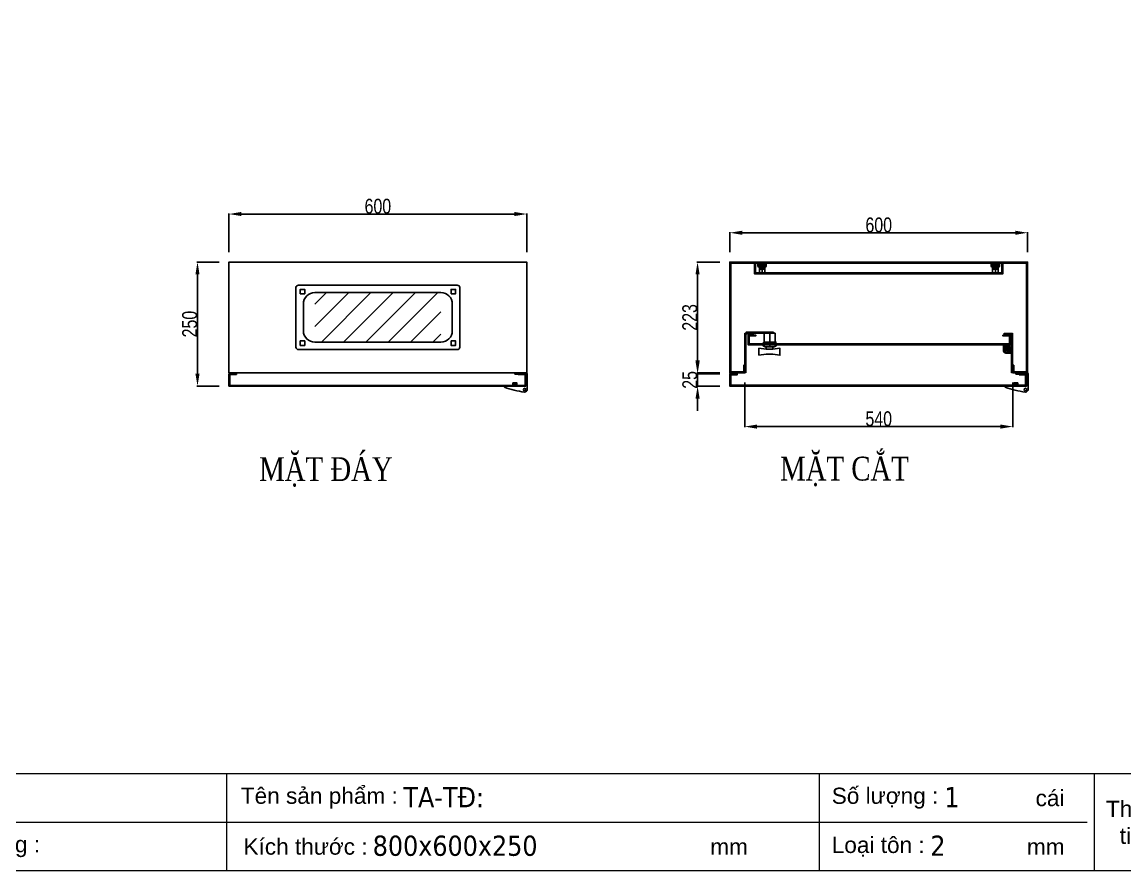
# Model space of a CAD drawing. Header units: inches. Extents: x 21 to 136330, y 8 to 58290.
# Drawn here: x 114452 to 116674, y 18243 to 19954 of the extents above; entities that cross this region are included whole.
import ezdxf
from ezdxf.enums import TextEntityAlignment as Align

# ---------------------------------------------------------------- set-up
doc = ezdxf.new("R2010")
doc.units = ezdxf.units.IN
doc.header["$MEASUREMENT"] = 0
doc.linetypes.add('DASHDOT', pattern=[25.4, 12.7, -6.35, 0, -6.35])
doc.linetypes.add('DASHED', pattern=[19.05, 12.7, -6.35])
doc.layers.add('0 TĂNG CỨNG', color=7, linetype='Continuous', lineweight=15)
doc.layers.add('@.0.DM. KÍCH THƯỚC', color=8, linetype='Continuous', transparency=0.2)
doc.layers.add('@.0.DM. KÍCH THƯỚC @ 1', color=8, linetype='Continuous', transparency=0.2)
for name, color, linetype in [('@.0.DM. NÉT CHÍNH', 7, 'Continuous'), ('@.0.DM. NÉT CHÍNH @ 1', 7, 'Continuous'), ('@.DM. NÉT CẮT', 2, 'Continuous'), ('@.DM. THIẾT BỊ', 7, 'Continuous')]:
    doc.layers.add(name, color=color, linetype=linetype)
doc.layers.add('@.0.DM. NÉT KHUẤT', color=199, linetype='Continuous', lineweight=5, transparency=0.2)
doc.layers.add('@.DM. TÔ VL', color=8, linetype='DASHED', lineweight=5, transparency=0.4)
doc.styles.add('ARIAL', font='arial.ttf')
doc.styles.add('roman', font='roman.shx', dxfattribs={"width": 0.8})
doc.styles.add('Tahoma (Input Text)', font='tahoma.ttf')
doc.styles.add('TEST GHI CHÚ', font='times.ttf', dxfattribs={"width": 0.8, "height": 2.5})
doc.dimstyles.new('Kích thước Duy Mạnh', dxfattribs={"dimtxt": 30, "dimasz": 25, "dimexe": 1.25, "dimexo": 20, "dimtad": 1, "dimdec": 1, "dimtxsty": 'roman', "dimcen": 2.5, "dimclrd": 8, "dimclre": 8, "dimclrt": 2, "dimadec": 0, "dimazin": 0, "dimtfac": 1, "dimtdec": 1, "dimtix": 1, "dimtmove": 0, "dimatfit": 3, "dimfxl": 1, "dimtfillclr": 1, "dimarcsym": 0})

# ---------------------------------------------------------------- blocks, each defined once
blk = doc.blocks.new('KHUNG KT1')
at = {"color": 7}
for p, q in [((7128, -4752), (0, -4752)), ((2294.1, -4752), (2294.1, -5040)), ((4052.8, -4752), (4052.8, -5040)), ((4868.8, -4752), (4868.8, -5040)), ((4848, -4896), (0, -4896))]:
    blk.add_line(p, q, dxfattribs=at)
blk.add_lwpolyline([(0, 0), (7128, 0), (7128, -5040), (0, -5040)], close=True, dxfattribs=at)
at = {"color": 2, "char_height": 48, "style": 'ARIAL'}
for s, insert, width, attachment_point in [('  Tên sản phẩm :', (2299.1, -4824), 2202.321, 4), ('  Số lượng :', (4052.8, -4824), 2202.321, 4), ('cái', (4695, -4824), 2202.321, 4), ('Thông\\Ptin :', (4998.8, -4896), 259.945, 5), ('  Giao hàng :', (1356.7, -4968), 2202.321, 4), ('  Kích thước :', (2307, -4968), 2202.321, 4), ('  Loại tôn :', (4052.8, -4968), 2202.321, 4), ('mm', (3729.5, -4968), 2202.321, 4), ('mm', (4669.3, -4968), 2202.321, 4)]:
    blk.add_mtext(s, dxfattribs=dict(at, insert=insert, width=width, attachment_point=attachment_point))
at = {"color": 1, "style": 'Tahoma (Input Text)', "flags": 8}
for tag, p in [('#01', (328.9, -4851.1)), ('#03', (1514.7, -4846.3)), ('#05', (2819, -4851.1)), ('#07', (4424, -4851.1)), ('#09', (5172.9, -4851.1)), ('#02', (189.8, -4995.1)), ('#04', (1755.3, -4995.1)), ('#06', (2727.8, -4995.1)), ('#08', (4382.7, -4995.1)), ('#10', (5172.9, -4995.1))]:
    blk.add_attdef(tag, p, '', height=60, dxfattribs=at)
blk.add_attdef('#11', text='', height=60, dxfattribs=at).set_placement((6996, -4961.6), align=Align.CENTER)
at = {"layer": '0 TĂNG CỨNG', "color": 1, "style": 'ARIAL'}
blk.add_attdef('#12', (852.8, -4987.6), '', height=60, dxfattribs=at)
blk = doc.blocks.new('HL044-1.3-B')
at = {"layer": '@.DM. THIẾT BỊ'}
h = blk.add_hatch(dxfattribs=at)
h.set_pattern_fill('ANSI31', color=1, scale=0.3, style=0)
h.set_pattern_definition([(45, (-80982.31925, -42991.2648), (-0.673519209, 0.673519209), [])])
h.paths.add_polyline_path([(-15.5, 27), (-15.5, 24), (-9.5, 24), (-9.5, 27)])
at = {"layer": '@.DM. THIẾT BỊ', "color": 1}
for p, q in [((-22, 24), (-22, 27)), ((-22, 27), (1, 27)), ((-1, 24), (-22, 24)), ((-15.5, 24), (-15.5, 27)), ((-9.5, 24), (-9.5, 27)), ((0, 23), (0, 0)), ((3, 25), (3, 0)), ((0, 0), (-43, 0)), ((-43, 0), (-43, -2)), ((-25, 6.5), (-25, 0)), ((-25, 6.5), (-19, 5.9)), ((-25, 5.5), (-19, 4.9)), ((-25, 4.5), (-19, 3.9)), ((-25, 3.5), (-19, 2.9)), ((-25, 2.5), (-19, 1.9)), ((-25, 1.5), (-19, 0.9)), ((-25, 0.5), (-19.7, 0)), ((-19, 6.5), (-19, 0)), ((0, 7.5), (3, 7.5)), ((0, 6), (3, 6)), ((3, -6.5), (3, 0))]:
    blk.add_line(p, q, dxfattribs=at)
blk.add_lwpolyline([(-26, 6.5), (-18, 6.5), (-18, 0), (-26, 0)], close=True, dxfattribs=at)
blk.add_circle((-2.3, -7), 2.55, dxfattribs=at)
for centre, radius, start, end in [((-1, 23), 1, 0, 90), ((1, 25), 2, 0, 90), ((15.4, 147.7), 160.7, 248.6705, 263.5901), ((-2.5, -6.5), 5.5, 270, 0)]:
    blk.add_arc(centre, radius, start, end, dxfattribs=at)
blk = doc.blocks.new('eku10')
at = {"color": 5}
blk.add_line((53937.9, -17418.7), (53931.9, -17418.7), dxfattribs=at)
blk.add_lwpolyline([(53937.9, -17401.7), (53938.6, -17402.7), (53938.6, -17417.7), (53937.9, -17418.7, 0.176471), (53937.9, -17410.2, 0.176471), (53937.9, -17401.7), (53931.9, -17401.7), (53931.1, -17402.7), (53931.1, -17417.7), (53931.9, -17418.7, -0.176471), (53931.9, -17410.2), (53937.9, -17410.2)], format="xyb", dxfattribs=at)
blk.add_arc((53943.5, -17406), 12.4, 159.984, 200.016, dxfattribs=at)
blk = doc.blocks.new('EKU 10')
at = {"layer": '@.DM. THIẾT BỊ', "color": 1}
blk.add_line((-6.5, 8.5), (6.3, 8.5), dxfattribs=at)
at = {"layer": '@.DM. THIẾT BỊ'}
blk.add_blockref('eku10', (-53934.9, 17418.7), dxfattribs=at)
blk = doc.blocks.new('Ecu8')
at = {"layer": '@.DM. THIẾT BỊ', "color": 5}
for p, q in [((-5.5, 8), (5.5, 8)), ((-4.5, 18), (-4.5, 8)), ((-3.5, 18), (-3.5, 8)), ((-2.5, 18), (-2.5, 8)), ((-1.5, 18), (-1.5, 8)), ((-0.5, 18), (-0.5, 8)), ((0.5, 18), (0.5, 8)), ((1.5, 18), (1.5, 8)), ((2.5, 18), (2.5, 8)), ((3.5, 18), (3.5, 8)), ((4.5, 18), (4.5, 8))]:
    blk.add_line(p, q, dxfattribs=at)
at = {"layer": '@.DM. THIẾT BỊ', "color": 1, "linetype": 'DASHDOT'}
blk.add_line((0, -2.5), (0, 21), dxfattribs=at)
at = {"layer": '@.DM. THIẾT BỊ', "color": 5}
for points in [[(-7, 19), (7, 19), (7, 18), (-7, 18)], [(-5.5, 18), (5.5, 18), (5.5, 0), (-5.5, 0)]]:
    blk.add_lwpolyline(points, close=True, dxfattribs=at)
blk = doc.blocks.new('BL012')
at = {"layer": '@.DM. THIẾT BỊ'}
h = blk.add_hatch(dxfattribs=at)
h.set_pattern_fill('ANSI31', color=2, scale=0.5, angle=90, style=0)
h.set_pattern_definition([(135, (23302.7808, 85186.7055), (1.122532015, 1.122532015), [])])
edge = h.paths.add_edge_path()
edge.add_line((-3, 0), (-3, 6))
edge.add_arc((-2, 6), 1, 90, 180, ccw=False)
edge.add_line((-2, 7), (2, 7))
edge.add_arc((2, 6), 1, 0, 90, ccw=False)
edge.add_line((3, 6), (3, 0))
edge.add_line((3, 0), (-3, 0))
at = {"layer": '@.DM. THIẾT BỊ', "color": 8}
for p, q in [((-0.7, 10.5), (0.7, 10.5)), ((0, 11.2), (0, 9.7))]:
    blk.add_line(p, q, dxfattribs=at)
at = {"layer": '@.DM. THIẾT BỊ', "color": 1}
blk.add_lwpolyline([(-6, 10.5), (-6, 0), (6, 0), (6, 10.5)], dxfattribs=at)
at = {"layer": '@.DM. THIẾT BỊ', "color": 2}
blk.add_lwpolyline([(-3, 0), (-3, 6, -0.414214), (-2, 7), (2, 7, -0.414214), (3, 6), (3, 0)], format="xyb", close=True, dxfattribs=at)
at = {"layer": '@.DM. THIẾT BỊ', "color": 1}
blk.add_circle((0, 10.5), 3, dxfattribs=at)
blk.add_circle((0, 10.5), 3, dxfattribs=at)
for start, end in [(0, 180), (300, 240)]:
    blk.add_arc((0, 10.5), 6, start, end, dxfattribs=at)
blk = doc.blocks.new('KT')
at = {"layer": '@.DM. THIẾT BỊ', "color": 8, "ltscale": 10}
for p, q in [((180364.7, 66240.8), (180364.7, 66241.8)), ((180419.1, 66242.3), (180365.2, 66242.3)), ((180401.2, 66240.3), (180365.2, 66240.3)), ((180401.2, 66216.3), (180401.2, 66240.3)), ((180401.2, 66240.3), (180423.2, 66240.3)), ((180412.2, 66216.3), (180412.2, 66240.3)), ((180419.6, 66240.8), (180419.6, 66241.8)), ((180423.2, 66216.3), (180423.2, 66240.3))]:
    blk.add_line(p, q, dxfattribs=at)
at = {"layer": '@.DM. THIẾT BỊ', "color": 55, "ltscale": 10, "true_color": 0x999b37}
for p, q in [((180398.1, 66216.3), (180398.1, 66215.8)), ((180426.4, 66216.3), (180398.1, 66216.3)), ((180403.1, 66212.5), (180421.4, 66212.5)), ((180426.4, 66215.8), (180426.4, 66216.3))]:
    blk.add_line(p, q, dxfattribs=at)
at = {"layer": '@.DM. THIẾT BỊ', "color": 1, "ltscale": 10}
blk.add_line((180412.2, 66213.8), (180412.2, 66218.8), dxfattribs=at)
at = {"layer": '@.DM. THIẾT BỊ', "color": 8, "ltscale": 10}
blk.add_lwpolyline([(180399.8, 66222.2), (180424.7, 66222.2), (180424.7, 66218.3), (180399.8, 66218.3)], close=True, dxfattribs=at)
at = {"layer": '@.DM. THIẾT BỊ', "color": 55, "ltscale": 10, "true_color": 0x999b37}
for points in [[(180405.3, 66207.5), (180390.7, 66209.5), (180390.7, 66195.5)], [(180390.7, 66195.5), (180405.3, 66197.5), (180418.4, 66197.5), (180433, 66195.5), (180433, 66209.5), (180418.4, 66207.5)]]:
    blk.add_lwpolyline(points, dxfattribs=at)
blk.add_lwpolyline([(180405.3, 66212.5), (180405.3, 66207.5), (180418.4, 66207.5), (180418.4, 66212.5)], close=True, dxfattribs=at)
at = {"layer": '@.DM. THIẾT BỊ', "color": 8, "ltscale": 10}
for centre, start, end in [((180365.2, 66241.8), 90, 180), ((180365.2, 66240.8), 180, 270), ((180419.1, 66241.8), 0, 90), ((180419.1, 66240.8), 270, 0)]:
    blk.add_arc(centre, 0.5, start, end, dxfattribs=at)
at = {"layer": '@.DM. THIẾT BỊ', "color": 55, "ltscale": 10, "true_color": 0x999b37}
for centre, start, end in [((180404.4, 66220), 213.4056, 259.8225), ((180420, 66220), 280.1775, 326.5944)]:
    blk.add_arc(centre, 7.6, start, end, dxfattribs=at)
blk = doc.blocks.new('*D1830')
at = {"layer": '@.0.DM. KÍCH THƯỚC', "color": 8, "lineweight": -2, "transparency": 16777216}
for p, q in [((115907.8, 19227.2), (115907.8, 19137.3)), ((116447.8, 19227.2), (116447.8, 19137.3))]:
    blk.add_line(p, q, dxfattribs=at)
at = {"layer": '@.0.DM. KÍCH THƯỚC', "lineweight": -2, "transparency": 16777216}
blk.add_line((115932.8, 19138.6), (116422.8, 19138.6), dxfattribs=at)
at = {"layer": '@.0.DM. KÍCH THƯỚC', "transparency": 16777216}
for points in [[(115932.8, 19142.8), (115932.8, 19134.4), (115907.8, 19138.6)], [(116422.8, 19142.8), (116422.8, 19134.4), (116447.8, 19138.6)]]:
    blk.add_solid(points, dxfattribs=at)
at = {"layer": 'Defpoints', "color": 0, "transparency": 16777216}
for p in [(115907.8, 19247.2), (116447.8, 19247.2), (116447.8, 19138.6)]:
    blk.add_point(p, dxfattribs=at)
at = {"layer": '@.0.DM. KÍCH THƯỚC', "color": 2, "transparency": 16777216, "insert": (116177.8, 19154.2), "char_height": 30, "attachment_point": 5, "style": 'roman'}
blk.add_mtext('540', dxfattribs=at)
blk = doc.blocks.new('*D1831')
at = {"layer": '@.0.DM. KÍCH THƯỚC', "color": 8, "lineweight": -2, "transparency": 16777216}
for p, q in [((115857.8, 19470.2), (115811.4, 19470.2)), ((115857.8, 19247.2), (115811.4, 19247.2))]:
    blk.add_line(p, q, dxfattribs=at)
at = {"layer": '@.0.DM. KÍCH THƯỚC', "lineweight": -2, "transparency": 16777216}
blk.add_line((115812.7, 19272.2), (115812.7, 19445.2), dxfattribs=at)
at = {"layer": '@.0.DM. KÍCH THƯỚC', "transparency": 16777216}
for points in [[(115808.5, 19445.2), (115816.9, 19445.2), (115812.7, 19470.2)], [(115808.5, 19272.2), (115816.9, 19272.2), (115812.7, 19247.2)]]:
    blk.add_solid(points, dxfattribs=at)
at = {"layer": 'Defpoints', "color": 0, "transparency": 16777216}
for p in [(115812.7, 19470.2), (115877.8, 19470.2), (115877.8, 19247.2)]:
    blk.add_point(p, dxfattribs=at)
at = {"layer": '@.0.DM. KÍCH THƯỚC', "color": 2, "transparency": 16777216, "insert": (115797.1, 19358.7), "char_height": 30, "attachment_point": 5, "rotation": 90, "style": 'roman'}
blk.add_mtext('223', dxfattribs=at)
blk = doc.blocks.new('*D1832')
at = {"layer": '@.0.DM. KÍCH THƯỚC', "color": 8, "lineweight": -2, "transparency": 16777216}
for p, q in [((115877.8, 19490.2), (115877.8, 19530.5)), ((116477.8, 19490.2), (116477.8, 19530.5))]:
    blk.add_line(p, q, dxfattribs=at)
at = {"layer": '@.0.DM. KÍCH THƯỚC', "lineweight": -2, "transparency": 16777216}
blk.add_line((115902.8, 19529.3), (116452.8, 19529.3), dxfattribs=at)
at = {"layer": '@.0.DM. KÍCH THƯỚC', "transparency": 16777216}
for points in [[(115902.8, 19533.4), (115902.8, 19525.1), (115877.8, 19529.3)], [(116452.8, 19533.4), (116452.8, 19525.1), (116477.8, 19529.3)]]:
    blk.add_solid(points, dxfattribs=at)
at = {"layer": 'Defpoints', "color": 0, "transparency": 16777216}
for p in [(116477.8, 19529.3), (115877.8, 19470.2), (116477.8, 19470.2)]:
    blk.add_point(p, dxfattribs=at)
at = {"layer": '@.0.DM. KÍCH THƯỚC', "color": 2, "transparency": 16777216, "insert": (116177.8, 19544.9), "char_height": 30, "attachment_point": 5, "style": 'roman'}
blk.add_mtext('600', dxfattribs=at)
blk = doc.blocks.new('*D1833')
at = {"layer": '@.0.DM. KÍCH THƯỚC', "color": 8, "lineweight": -2, "transparency": 16777216}
for p, q in [((114868.6, 19490.2), (114868.6, 19568.3)), ((115468.6, 19490.2), (115468.6, 19568.3))]:
    blk.add_line(p, q, dxfattribs=at)
at = {"layer": '@.0.DM. KÍCH THƯỚC', "lineweight": -2, "transparency": 16777216}
blk.add_line((114893.6, 19567), (115443.6, 19567), dxfattribs=at)
at = {"layer": '@.0.DM. KÍCH THƯỚC', "transparency": 16777216}
for points in [[(114893.6, 19571.2), (114893.6, 19562.9), (114868.6, 19567)], [(115443.6, 19571.2), (115443.6, 19562.9), (115468.6, 19567)]]:
    blk.add_solid(points, dxfattribs=at)
at = {"layer": 'Defpoints', "color": 0, "transparency": 16777216}
for p in [(115468.6, 19567), (114868.6, 19470.2), (115468.6, 19470.2)]:
    blk.add_point(p, dxfattribs=at)
at = {"layer": '@.0.DM. KÍCH THƯỚC', "color": 2, "transparency": 16777216, "insert": (115168.6, 19582.6), "char_height": 30, "attachment_point": 5, "style": 'roman'}
blk.add_mtext('600', dxfattribs=at)
blk = doc.blocks.new('*D1834')
at = {"layer": '@.0.DM. KÍCH THƯỚC', "color": 8, "lineweight": -2, "transparency": 16777216}
for p, q in [((114848.6, 19470.2), (114803.9, 19470.2)), ((114848.6, 19220.2), (114803.9, 19220.2))]:
    blk.add_line(p, q, dxfattribs=at)
at = {"layer": '@.0.DM. KÍCH THƯỚC', "lineweight": -2, "transparency": 16777216}
blk.add_line((114805.2, 19445.2), (114805.2, 19245.2), dxfattribs=at)
at = {"layer": '@.0.DM. KÍCH THƯỚC', "transparency": 16777216}
for points in [[(114801, 19445.2), (114809.3, 19445.2), (114805.2, 19470.2)], [(114801, 19245.2), (114809.3, 19245.2), (114805.2, 19220.2)]]:
    blk.add_solid(points, dxfattribs=at)
at = {"layer": 'Defpoints', "color": 0, "transparency": 16777216}
for p in [(114868.6, 19470.2), (114805.2, 19220.2), (114868.6, 19220.2)]:
    blk.add_point(p, dxfattribs=at)
at = {"layer": '@.0.DM. KÍCH THƯỚC', "color": 2, "transparency": 16777216, "insert": (114789.5, 19345.2), "char_height": 30, "attachment_point": 5, "rotation": 90, "style": 'roman'}
blk.add_mtext('250', dxfattribs=at)
blk = doc.blocks.new('*D1841')
at = {"layer": '@.0.DM. KÍCH THƯỚC', "lineweight": -2, "transparency": 16777216}
for p, q in [((115812.8, 19270.2), (115812.8, 19295.2)), ((115812.8, 19220.2), (115812.8, 19245.2)), ((115812.8, 19195.2), (115812.8, 19170.2))]:
    blk.add_line(p, q, dxfattribs=at)
at = {"layer": '@.0.DM. KÍCH THƯỚC', "color": 8, "lineweight": -2, "transparency": 16777216}
for p, q in [((115857.8, 19245.2), (115811.6, 19245.2)), ((115857.8, 19220.2), (115811.6, 19220.2))]:
    blk.add_line(p, q, dxfattribs=at)
at = {"layer": '@.0.DM. KÍCH THƯỚC', "transparency": 16777216}
for points in [[(115808.6, 19270.2), (115817, 19270.2), (115812.8, 19245.2)], [(115808.6, 19195.2), (115817, 19195.2), (115812.8, 19220.2)]]:
    blk.add_solid(points, dxfattribs=at)
at = {"layer": 'Defpoints', "color": 0, "transparency": 16777216}
for p in [(115812.8, 19245.2), (115877.8, 19245.2), (115877.8, 19220.2)]:
    blk.add_point(p, dxfattribs=at)
at = {"layer": '@.0.DM. KÍCH THƯỚC', "color": 2, "transparency": 16777216, "insert": (115797.2, 19232.7), "char_height": 30, "attachment_point": 5, "rotation": 90, "style": 'roman'}
blk.add_mtext('25', dxfattribs=at)

msp = doc.modelspace()

# ---------------------------------------------------------------- hatches: boundary and pattern name
at = {"layer": '@.DM. TÔ VL'}
h = msp.add_hatch(dxfattribs=at)
h.set_pattern_fill('ANSI31', color=256, scale=10)
h.set_pattern_definition([(45, (172597.628, -4195.25), (-22.45064, 22.45064), [])])
h.paths.add_polyline_path([(115041.6229, 19308.7006), (115295.6229, 19308.7006), (115295.6229, 19408.7006), (115041.6229, 19408.7006)])

# ---------------------------------------------------------------- linework, layer by layer
at = {"layer": '@.0.DM. NÉT CHÍNH'}
for points in [[(115468.6229, 19247.2006), (114868.6229, 19247.2006), (114868.6229, 19470.2006), (115468.6229, 19470.2006)], [(116447.7619, 19262.2006), (116447.7619, 19247.2006), (116477.7619, 19247.2006), (116477.7619, 19470.2006), (115877.7619, 19470.2006), (115877.7619, 19247.2006), (115907.7619, 19247.2006), (115907.7619, 19262.2006), (115905.7619, 19262.2006), (115905.7619, 19249.2006), (115879.7619, 19249.2006), (115879.7619, 19468.2006), (116475.7619, 19468.2006), (116475.7619, 19249.2006), (116449.7619, 19249.2006), (116449.7619, 19262.2006)], [(115451.6229, 19245.2006), (115466.6229, 19245.2006), (115466.6229, 19220.2006), (114868.6229, 19220.2006), (114868.6229, 19245.2006), (114883.6229, 19245.2006), (114883.6229, 19243.7006), (114870.1229, 19243.7006), (114870.1229, 19221.7006), (115465.1229, 19221.7006), (115465.1229, 19243.7006), (115451.6229, 19243.7006)]]:
    msp.add_lwpolyline(points, close=True, dxfattribs=at)
at = {"layer": '@.0.DM. NÉT CHÍNH', "color": 4}
for points in [[(116427.7619, 19468.2006), (116427.7619, 19446.2006), (115927.7619, 19446.2006), (115927.7619, 19468.2006), (115929.7619, 19468.2006), (115929.7619, 19448.2006), (116425.7619, 19448.2006), (116425.7619, 19468.2006)], [(116428.0119, 19323.2006), (116443.0119, 19323.2006), (116443.0119, 19303.2006), (115915.0119, 19303.2006), (115915.0119, 19323.2006), (115930.0119, 19323.2006), (115930.0119, 19321.2006), (115917.0119, 19321.2006), (115917.0119, 19305.2006), (116441.0119, 19305.2006), (116441.0119, 19321.2006), (116428.0119, 19321.2006)], [(116460.7619, 19245.2006), (116475.7619, 19245.2006), (116475.7619, 19220.2006), (115877.7619, 19220.2006), (115877.7619, 19245.2006), (115892.7619, 19245.2006), (115892.7619, 19243.2006), (115879.7619, 19243.2006), (115879.7619, 19222.2006), (116473.7619, 19222.2006), (116473.7619, 19243.2006), (116460.7619, 19243.2006)]]:
    msp.add_lwpolyline(points, close=True, dxfattribs=at)
at = {"layer": '@.0.DM. NÉT CHÍNH'}
msp.add_lwpolyline([(115008.6229, 19293.7006), (115328.6229, 19293.7006, 0.414213562), (115333.6229, 19298.7006), (115333.6229, 19418.7006, 0.414213562), (115328.6229, 19423.7006), (115008.6229, 19423.7006, 0.414213562), (115003.6229, 19418.7006), (115003.6229, 19298.7006, 0.414213562)], format="xyb", close=True, dxfattribs=at)
at = {"layer": '@.0.DM. NÉT KHUẤT', "color": 6}
for points in [[(115908.0119, 19247.2006), (115908.0119, 19327.2006), (115925.0119, 19327.2006), (115925.0119, 19325.2006), (115910.0119, 19325.2006), (115910.0119, 19247.2006)], [(116430.5119, 19327.2006), (116447.5119, 19327.2006), (116447.5119, 19247.2006), (116445.5119, 19247.2006), (116445.5119, 19325.2006), (116430.5119, 19325.2006)]]:
    msp.add_lwpolyline(points, close=True, dxfattribs=at)
at = {"layer": '@.DM. NÉT CẮT'}
for points in [[(115021.1229, 19406.2006), (115012.1229, 19406.2006), (115012.1229, 19415.2006), (115021.1229, 19415.2006)], [(115316.1229, 19406.2006), (115325.1229, 19406.2006), (115325.1229, 19415.2006), (115316.1229, 19415.2006)], [(115021.1229, 19311.2006), (115012.1229, 19311.2006), (115012.1229, 19302.2006), (115021.1229, 19302.2006)], [(115316.1229, 19311.2006), (115325.1229, 19311.2006), (115325.1229, 19302.2006), (115316.1229, 19302.2006)]]:
    msp.add_lwpolyline(points, close=True, dxfattribs=at)
msp.add_lwpolyline([(115041.6229, 19308.7006), (115295.6229, 19308.7006, 0.414213562), (115318.6229, 19331.7006), (115318.6229, 19385.7006, 0.414213562), (115295.6229, 19408.7006), (115041.6229, 19408.7006, 0.414213562), (115018.6229, 19385.7006), (115018.6229, 19331.7006, 0.414213562)], format="xyb", close=True, dxfattribs=at)

# ---------------------------------------------------------------- block references
at = {"xscale": -1, "rotation": 90}
for p in [(115951.2619, 19464.4506), (116421.2619, 19464.4506)]:
    msp.add_blockref('EKU 10', p, dxfattribs=at)
at = {"color": 0, "xscale": -1}
for p in [(115942.7619, 19447.7006), (116412.7619, 19447.7006)]:
    msp.add_blockref('Ecu8', p, dxfattribs=at)
for name, p in [('KT', (-64454.161, -46913.1047)), ('HL044-1.3-B', (115466.6229, 19220.2006)), ('HL044-1.3-B', (116475.7619, 19220.2006))]:
    msp.add_blockref(name, p)
for p, rotation in [((116435.0119, 19303.2006), 180), ((116445.5119, 19292.7006), 90)]:
    msp.add_blockref('BL012', p, dxfattribs=dict(rotation=rotation))
at = {"layer": '0 TĂNG CỨNG', "color": 1}
ref = msp.add_blockref('KHUNG KT1', (113306.2353, 21664.8455), dxfattribs=dict(at, xscale=0.6789308409752146, yscale=0.6789308409752146, zscale=0.6789308409752146))
ref.add_attrib('#05', 'TA-TÐ:', (115220.1475, 18371.3109), dxfattribs={"layer": '0', "color": 1, "height": 40.73585, "style": 'Tahoma (Input Text)'})
ref.add_attrib('#06', '800x600x250', (115158.2515, 18273.5448), dxfattribs={"layer": '0', "color": 1, "height": 40.73585, "style": 'Tahoma (Input Text)'})
ref.add_attrib('#07', '1', (116309.8354, 18371.3109), dxfattribs={"layer": '0', "color": 1, "height": 40.7359, "style": 'Tahoma (Input Text)'})
ref.add_attrib('#08', '2', (116281.7542, 18273.5448), dxfattribs={"layer": '0', "color": 1, "height": 40.7359, "style": 'Tahoma (Input Text)'})

# ---------------------------------------------------------------- texts
at = {"layer": '@.0.DM. NÉT CHÍNH @ 1', "char_height": 48, "width": 11108.700904, "attachment_point": 1, "style": 'TEST GHI CHÚ'}
for s, insert in [('{\\fTimes New Roman|b0|i0|c0|p18;\\C7;MẶT ĐÁY}', (114929.4936, 19076.9718)), ('{\\C7;MẶT CẮT}', (115979.0544, 19077.9408))]:
    msp.add_mtext(s, dxfattribs=dict(at, insert=insert))

# ---------------------------------------------------------------- dimensions: what is measured, and where the dimension line sits
at = {"layer": '@.0.DM. KÍCH THƯỚC @ 1'}
for base, p1, p2, picture, middle in [((115468.6229, 19567.0238), (114868.6229, 19470.2006), (115468.6229, 19470.2006), '*D1833', (115168.6229, 19582.6488)), ((116477.7619, 19529.2809), (115877.7619, 19470.2006), (116477.7619, 19470.2006), '*D1832', (116177.7619, 19544.9059)), ((116447.7619, 19138.5986), (115907.7619, 19247.2006), (116447.7619, 19247.2006), '*D1830', (116177.7619, 19154.2236))]:
    dim = msp.add_linear_dim(base=base, p1=p1, p2=p2, dimstyle='Kích thước Duy Mạnh', override={"dimscale": 1, "dimdec": 0, "dimclrd": 256, "dimtdec": 0, "dimtix": 1, "dimtofl": 1, "dimtmove": 0, "dimatfit": 3}, dxfattribs=at)
    dim.commit()
    dim.dimension.update_dxf_attribs({"geometry": picture, "text_midpoint": middle})
for base, p1, p2, picture, middle in [((114805.1638, 19220.2006), (114868.6229, 19470.2006), (114868.6229, 19220.2006), '*D1834', (114789.5388, 19345.2006)), ((115812.6881, 19470.2006), (115877.7619, 19247.2006), (115877.7619, 19470.2006), '*D1831', (115797.0631, 19358.7006)), ((115812.8133, 19245.2006), (115877.7619, 19220.2006), (115877.7619, 19245.2006), '*D1841', (115797.1883, 19232.7006))]:
    dim = msp.add_linear_dim(base=base, p1=p1, p2=p2, angle=90, dimstyle='Kích thước Duy Mạnh', override={"dimscale": 1, "dimdec": 0, "dimclrd": 256, "dimtdec": 0, "dimtix": 1, "dimtofl": 1, "dimtmove": 0, "dimatfit": 3}, dxfattribs=at)
    dim.commit()
    dim.dimension.update_dxf_attribs({"geometry": picture, "text_midpoint": middle})

doc.saveas('drawing.dxf')
